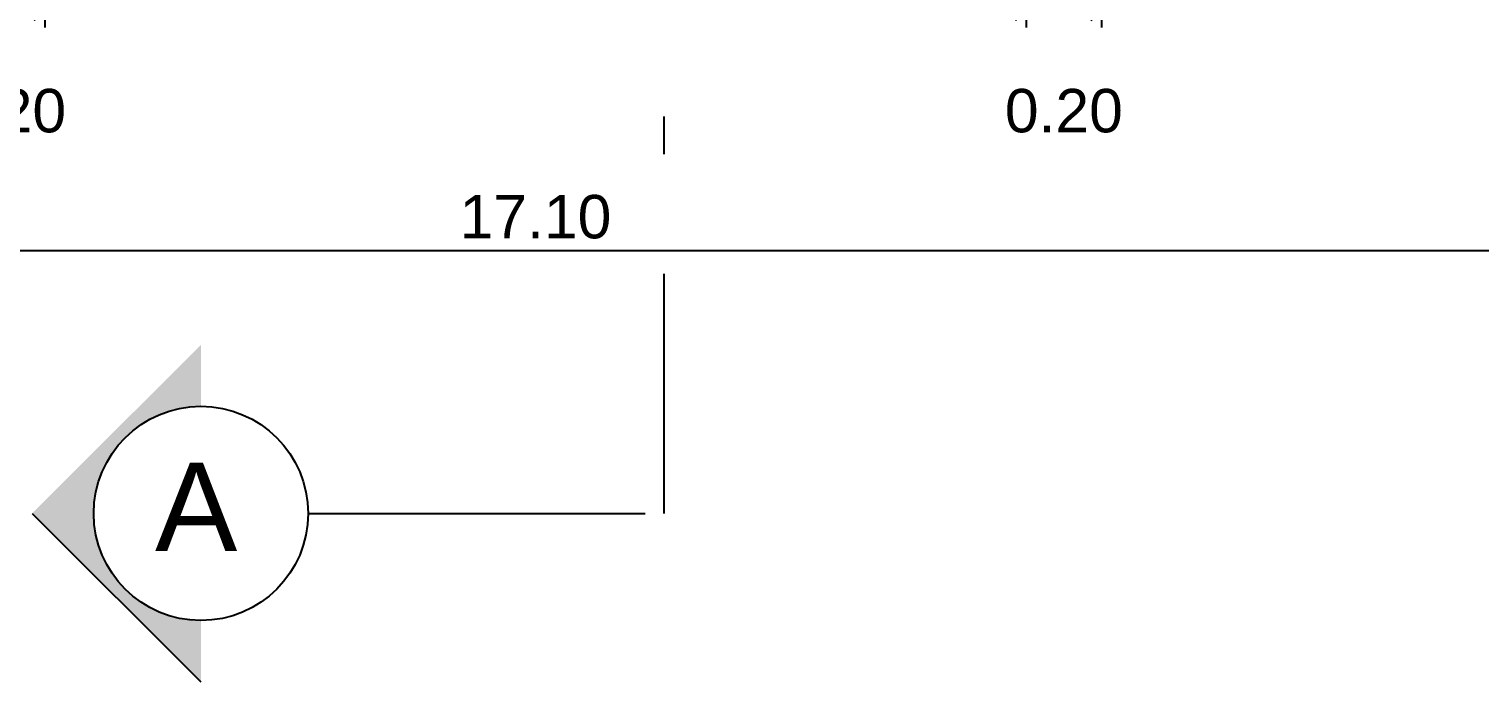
# Model space of a CAD drawing. Header units: feet. Extents: x -417 to 46, y -646 to -218.
# Drawn here: x -70.53 to -66.686, y -294.46 to -292.729 of the extents above; entities that cross this region are included whole.
import ezdxf

# ---------------------------------------------------------------- set-up
doc = ezdxf.new("R2010")
doc.units = ezdxf.units.FT
doc.header["$MEASUREMENT"] = 0
doc.linetypes.add('DASHDOT', pattern=[25.4, 12.7, -6.35, 0, -6.35])
for name, color, linetype in [('DIM', 10, 'Continuous'), ('GRDUTIY', 5, 'Continuous'), ('TEXXT', 8, 'Continuous')]:
    doc.layers.add(name, color=color, linetype=linetype)
doc.layers.add('DIM-COTAS', color=1, linetype='Continuous', lineweight=5)
doc.styles.add('DAMIAN', font='arial.ttf', dxfattribs={"height": 0.12})
doc.styles.get("Standard").update_dxf_attribs({"font": 'arial.ttf', "height": 0.115})
doc.dimstyles.new('KEILY', dxfattribs={"dimtxt": 0.115, "dimasz": 0.06, "dimexe": 0.05, "dimexo": 0.2, "dimgap": 0.03, "dimtad": 1, "dimzin": 1, "dimdsep": 46, "dimtxsty": 'Standard', "dimblk": 'ARCHTICK', "dimcen": 2.5, "dimdle": 0.03, "dimclrd": 256, "dimclre": 256, "dimclrt": 7, "dimadec": 0, "dimazin": 0, "dimtfac": 1, "dimtmove": 2, "dimatfit": 3, "dimfxl": 0.2, "dimfxlon": 1, "dimtolj": 1, "dimtzin": 1, "dimarcsym": 0})

# ---------------------------------------------------------------- blocks, each defined once
blk = doc.blocks.new('_ArchTick')
at = {"layer": 'DIM-COTAS', "color": 0, "const_width": 0.15}
blk.add_lwpolyline([(-0.5, -0.5), (0.5, 0.5)], dxfattribs=at)
blk = doc.blocks.new('*D1246')
at = {"layer": 'Defpoints', "color": 0, "transparency": 16777216}
for p in [(-70.48826303692451, -291.0320755191466), (-70.68826303692444, -291.2320755191467), (-70.48826303692451, -292.6751348344565)]:
    blk.add_point(p, dxfattribs=at)
at = {"layer": 'DIM', "lineweight": -2, "transparency": 16777216}
for p, q in [((-70.68826303692444, -292.4751348344565), (-70.68826303692444, -292.7251348344565)), ((-70.48826303692451, -292.4751348344565), (-70.48826303692451, -292.7251348344565)), ((-70.71826303692444, -292.6751348344565), (-70.4582630369245, -292.6751348344565))]:
    blk.add_line(p, q, dxfattribs=at)
at = {"layer": 'DIM', "lineweight": -2, "transparency": 16777216, "xscale": 0.06, "yscale": 0.06, "zscale": 0.06, "rotation": 180}
blk.add_blockref('_ArchTick', (-70.68826303692444, -292.6751348344565), dxfattribs=at)
at = {"layer": 'DIM', "lineweight": -2, "transparency": 16777216, "xscale": 0.06, "yscale": 0.06, "zscale": 0.06}
blk.add_blockref('_ArchTick', (-70.48826303692451, -292.6751348344565), dxfattribs=at)
at = {"layer": 'DIM', "color": 7, "transparency": 16777216, "insert": (-70.58826303692447, -292.9462825152205), "char_height": 0.115, "attachment_point": 5}
blk.add_mtext('\\A1;0.20', dxfattribs=at)
blk = doc.blocks.new('*D1083')
at = {"layer": 'Defpoints', "color": 0, "transparency": 16777216}
for p in [(-67.8882630369246, -291.0320755191466), (-67.68826303692467, -291.2320755191466), (-67.68826303692467, -292.6751348344565)]:
    blk.add_point(p, dxfattribs=at)
at = {"layer": 'DIM', "lineweight": -2, "transparency": 16777216}
for p, q in [((-67.8882630369246, -292.4751348344565), (-67.8882630369246, -292.7251348344565)), ((-67.68826303692467, -292.4751348344565), (-67.68826303692467, -292.7251348344565)), ((-67.9182630369246, -292.6751348344565), (-67.65826303692467, -292.6751348344565))]:
    blk.add_line(p, q, dxfattribs=at)
at = {"layer": 'DIM', "lineweight": -2, "transparency": 16777216, "xscale": 0.06, "yscale": 0.06, "zscale": 0.06, "rotation": 180}
blk.add_blockref('_ArchTick', (-67.8882630369246, -292.6751348344565), dxfattribs=at)
at = {"layer": 'DIM', "lineweight": -2, "transparency": 16777216, "xscale": 0.06, "yscale": 0.06, "zscale": 0.06}
blk.add_blockref('_ArchTick', (-67.68826303692467, -292.6751348344565), dxfattribs=at)
at = {"layer": 'DIM', "color": 7, "transparency": 16777216, "insert": (-67.78826303692463, -292.9462825152205), "char_height": 0.115, "attachment_point": 5}
blk.add_mtext('\\A1;0.20', dxfattribs=at)
blk = doc.blocks.new('*D1086')
at = {"layer": 'Defpoints', "color": 0, "transparency": 16777216}
for p in [(-77.73826303692454, -292.7251348344565), (-60.63826303692463, -292.7251348344565), (-60.63826303692463, -293.3160099214625)]:
    blk.add_point(p, dxfattribs=at)
at = {"layer": 'DIM', "lineweight": -2, "transparency": 16777216}
for p, q in [((-77.73826303692454, -293.1160099214625), (-77.73826303692454, -293.3660099214625)), ((-60.63826303692463, -293.1160099214625), (-60.63826303692463, -293.3660099214625)), ((-77.76826303692454, -293.3160099214625), (-60.60826303692463, -293.3160099214625))]:
    blk.add_line(p, q, dxfattribs=at)
at = {"layer": 'DIM', "lineweight": -2, "transparency": 16777216, "xscale": 0.06, "yscale": 0.06, "zscale": 0.06, "rotation": 180}
blk.add_blockref('_ArchTick', (-77.73826303692454, -293.3160099214625), dxfattribs=at)
at = {"layer": 'DIM', "lineweight": -2, "transparency": 16777216, "xscale": 0.06, "yscale": 0.06, "zscale": 0.06}
blk.add_blockref('_ArchTick', (-60.63826303692463, -293.3160099214625), dxfattribs=at)
at = {"layer": 'DIM', "color": 7, "transparency": 16777216, "insert": (-69.18826303692458, -293.2272940278744), "char_height": 0.115, "attachment_point": 5}
blk.add_mtext('\\A1;17.10', dxfattribs=at)

msp = doc.modelspace()

# ---------------------------------------------------------------- hatches: boundary and pattern name
at = {"layer": 'GRDUTIY'}
h = msp.add_hatch(color=256, dxfattribs=at)
edge = h.paths.add_edge_path()
edge.add_line((-70.07473311959555, -293.7293458990376), (-70.07473311959555, -293.566428659206))
edge.add_line((-70.07473311959555, -293.566428659206), (-70.5223014772885, -294.0133173970231))
edge.add_line((-70.5223014772885, -294.0133173970231), (-70.07473311959555, -294.4602061348401))
edge.add_line((-70.07473311959555, -294.4602061348401), (-70.07473311959555, -294.2972888950085))
edge.add_ellipse((-70.07473311959555, -294.0133173970231), major_axis=(-0.2007981718885527, -0.2007981718885526), ratio=0.999999999999962, start_angle=225.0000000000011, end_angle=405.0000000000011, ccw=False)

# ---------------------------------------------------------------- linework, layer by layer
at = {"layer": 'GRDUTIY', "color": 8, "linetype": 'DASHDOT', "ltscale": 0.05}
msp.add_line((-68.8476159702445, -294.0133173970231), (-68.84761597023791, -277.0200704879804), dxfattribs=at)
at = {"layer": 'GRDUTIY'}
msp.add_line((-70.5223014772885, -294.0132943381928), (-70.07473311959555, -294.4601830760099), dxfattribs=at)
at = {"layer": 'GRDUTIY', "color": 8, "linetype": 'DASHDOT'}
for p, q in [((-69.79076162160644, -294.0133173970231), (-68.89761597024088, -294.0133173970231)), ((-69.79076162161007, -294.0133173970231), (-68.89761597024452, -294.0133173970231))]:
    msp.add_line(p, q, dxfattribs=at)
at = {"layer": 'GRDUTIY', "color": 3}
for centre in [(-70.07473311959191, -294.0133173970231), (-70.07473311959555, -294.0133173970231)]:
    msp.add_circle(centre, 0.2839714979845127, dxfattribs=at)

# ---------------------------------------------------------------- texts
at = {"layer": 'TEXXT', "insert": (-69.97834585984245, -293.8789911445515), "char_height": 0.234, "width": 3.63, "attachment_point": 3, "style": 'DAMIAN'}
msp.add_mtext('A', dxfattribs=at)

# ---------------------------------------------------------------- dimensions: what is measured, and where the dimension line sits
at = {"layer": 'DIM'}
for base, p1, p2, picture, middle in [((-70.48826303692451, -292.6751348344565), (-70.68826303692444, -291.2320755191467), (-70.48826303692451, -291.0320755191466), '*D1246', (-70.58826303692447, -292.9462825152205)), ((-67.68826303692467, -292.6751348344565), (-67.8882630369246, -291.0320755191466), (-67.68826303692467, -291.2320755191466), '*D1083', (-67.78826303692463, -292.9462825152205)), ((-60.63826303692463, -293.3160099214625), (-77.73826303692454, -292.7251348344565), (-60.63826303692463, -292.7251348344565), '*D1086', (-69.18826303692458, -293.2272940278744))]:
    dim = msp.add_linear_dim(base=base, p1=p1, p2=p2, dimstyle='KEILY', dxfattribs=at)
    dim.commit()
    dim.dimension.update_dxf_attribs({"geometry": picture, "text_midpoint": middle})

doc.saveas('drawing.dxf')
